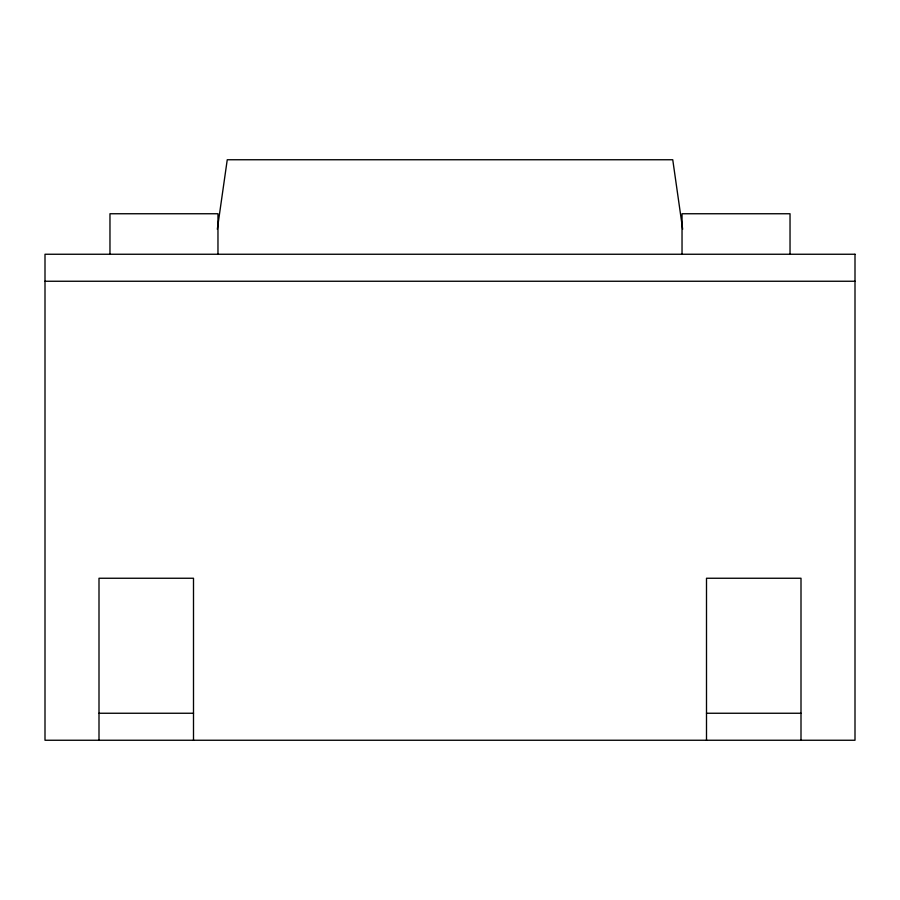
<?xml version="1.0" encoding="UTF-8"?>
<svg xmlns="http://www.w3.org/2000/svg" width="900" height="900" viewBox="0 0 900 900"><rect width="100%" height="100%" fill="white"/><g stroke="black" fill="none" stroke-linecap="round" stroke-linejoin="round"><path stroke-width="1.35" d="M217.328 229.23L227.25 159.75L672.75 159.75L682.673 229.23M45 281.25L855 281.25M99 713.25L193.5 713.25M706.5 713.25L801 713.25M801 740.25L801 578.25L706.5 578.25L706.5 740.25M790.031 254.25L790.031 213.75L682.031 213.75L682.031 254.25M217.969 254.25L217.969 213.75L109.969 213.75L109.969 254.25M193.5 740.25L193.5 578.25L99 578.25L99 740.25M855 254.25L45 254.25L45 740.25L855 740.25L855 254.25"/></g></svg>
